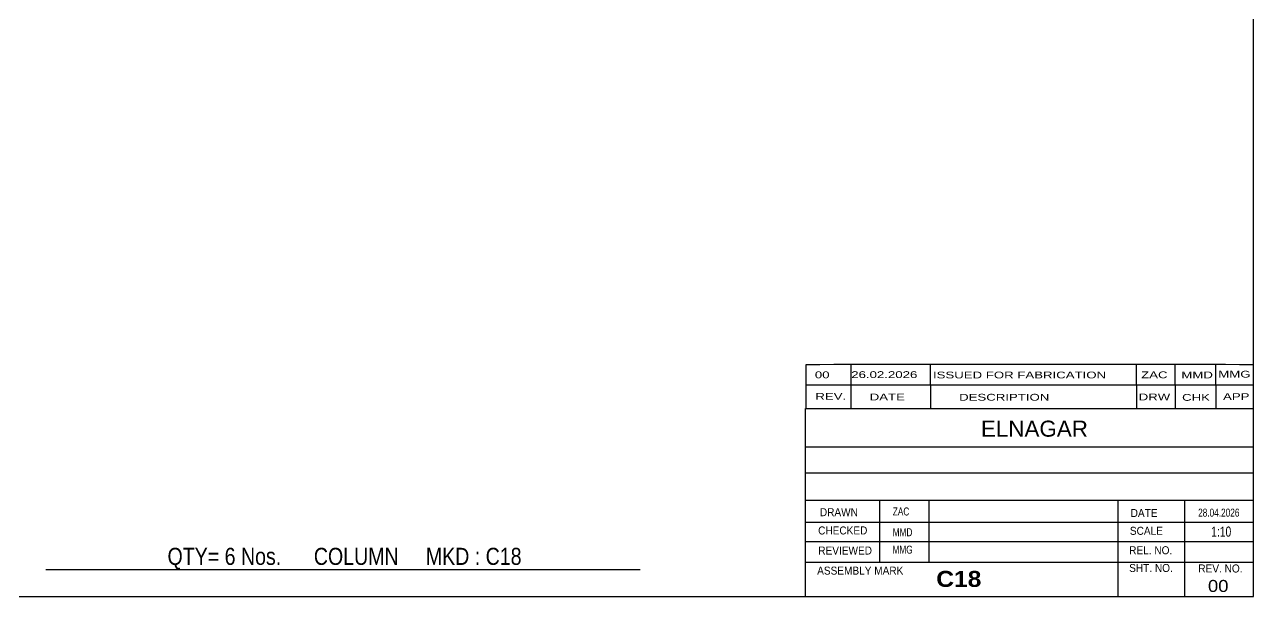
# Model space of a CAD drawing. Header units: millimetres. Extents: x -351 to 61, y -136 to 151.
# Drawn here: x -179.1 to 61.1, y -136.4 to -24.6 of the extents above; entities that cross this region are included whole.
import ezdxf

# ---------------------------------------------------------------- set-up
doc = ezdxf.new("R2010")
doc.units = ezdxf.units.MM
doc.styles.add('Arial', font='ARIAL.TTF', dxfattribs={"height": 0.2})
doc.styles.add('Arial Bold', font='ARIALBD.TTF', dxfattribs={"height": 0.2})
doc.styles.add('Arial Narrow', font='ARIALN.TTF', dxfattribs={"height": 0.2})

# ---------------------------------------------------------------- blocks, each defined once
blk = doc.blocks.new('Unknown-622253085-1209')
at = {"color": 5, "linetype": 'Continuous'}
for p, q in [((61.13, -136.39), (61.13, 150.61)), ((-348.87, -136.39), (61.13, -136.39))]:
    blk.add_line(p, q, dxfattribs=at)
blk = doc.blocks.new('CBS_CALLOFF-622253085-7460')
at = {"color": 7, "linetype": 'Continuous'}
blk.add_line((-174.99, -131.12), (-58.76, -131.14), dxfattribs=at)
at = {"color": 3, "linetype": 'Continuous', "style": 'Arial Narrow'}
blk.add_text('QTY= 6 Nos.      COLUMN     MKD : C18', height=3.3405, dxfattribs=at).set_placement((-151.17, -130.23))
blk = doc.blocks.new('CBS_NAME_BLOG-622253085-7461')
at = {"color": 7, "linetype": 'Continuous'}
for p, q in [((-26.46, -99.64), (61.06, -99.64)), ((-26.46, -136.34), (-26.46, -99.64)), ((-26.46, -107.17), (61.06, -107.17)), ((-26.39, -112.23), (61.13, -112.23)), ((-26.46, -117.6), (61.06, -117.6)), ((-11.94, -129.7), (-11.94, -117.61)), ((-2.25, -129.68), (-2.25, -117.61)), ((34.66, -136.34), (34.66, -117.61)), ((47.71, -136.34), (47.71, -117.6)), ((-26.45, -121.9), (61.13, -121.88)), ((-26.46, -125.64), (61.06, -125.64)), ((-26.46, -129.69), (61.06, -129.69)), ((-26.46, -136.39), (61.13, -136.39))]:
    blk.add_line(p, q, dxfattribs=at)
at = {"color": 3, "linetype": 'Continuous', "style": 'Arial'}
blk.add_text('ELNAGAR', height=3.133, dxfattribs=at).set_placement((7.86, -105.17))
at = {"color": 3, "linetype": 'Continuous'}
for s, height, style, width, p in [('DRAWN', 1.566, 'Arial', 0.9, (-23.63, -120.71)), ('ZAC', 1.565, 'Arial Narrow', 0.9, (-9.37, -120.57)), ('DATE', 1.566, 'Arial', 0.9, (37.13, -120.87)), ('28.04.2026', 1.565, 'Arial Narrow', 0.9, (50.32, -120.8)), ('CHECKED', 1.566, 'Arial', 0.9, (-23.97, -124.28)), ('MMD', 1.565, 'Arial Narrow', 0.9, (-9.4, -124.63)), ('SCALE', 1.566, 'Arial', 0.9, (36.98, -124.35)), ('1:10', 1.957, 'Arial Narrow', 0.9, (52.87, -124.7)), ('REVIEWED', 1.566, 'Arial', 0.9, (-23.94, -128.2)), ('MMG', 1.565, 'Arial Narrow', 0.9, (-9.43, -128.03)), ('REL. NO.', 1.566, 'Arial', 0.9, (36.84, -128.15)), ('ASSEMBLY MARK', 1.5663, 'Arial', 0.9, (-24.16, -132.13)), ('C18', 3.131, 'Arial Bold', 1.1, (-0.88, -134.53)), ('SHT. NO.', 1.566, 'Arial', 0.9, (36.84, -131.61)), ('REV. NO.', 1.566, 'Arial', 0.9, (50.36, -131.71))]:
    blk.add_text(s, height=height, dxfattribs=dict(at, style=style, width=width)).set_placement(p)
at = {"color": 3, "style": 'Arial', "width": 1.1}
blk.add_text('00', height=2.349, dxfattribs=at).set_placement((52.24, -135.52))
blk = doc.blocks.new('CBS_REVISION-622253085-7462')
at = {"color": 7, "linetype": 'Continuous'}
for p, q in [((-26.38, -91.11), (-26.38, -95)), ((-17.57, -91.1), (-17.57, -95)), ((-1.98, -95), (-1.98, -91.08)), ((38.28, -95), (38.29, -91.08)), ((45.84, -95), (45.85, -91.09)), ((53.77, -95), (53.76, -91.1)), ((-26.38, -95), (-26.38, -99.64)), ((-26.38, -95.01), (61.12, -95.01)), ((-17.58, -95.01), (-17.58, -99.64)), ((-1.98, -95.01), (-1.98, -99.57)), ((38.27, -95.01), (38.27, -99.63)), ((45.81, -95.01), (45.81, -99.64)), ((53.76, -95.01), (53.76, -99.64)), ((-26.38, -99.64), (61.12, -99.64))]:
    blk.add_line(p, q, dxfattribs=at)
blk.add_arc((17.38, -28064.38), 27973.31, 89.910387, 90.089622, dxfattribs=at)
at = {"color": 7, "style": 'Arial Narrow', "width": 1.7}
for s, height, p in [('00', 1.326, (-24.61, -93.75)), ('26.02.2026', 1.326, (-17.5, -93.71)), ('ISSUED FOR FABRICATION', 1.3257, (-1.52, -93.78)), ('ZAC', 1.326, (39.18, -93.75)), ('MMD', 1.326, (47.04, -93.77))]:
    blk.add_text(s, height=height, dxfattribs=at).set_placement(p)
at = {"color": 7, "linetype": 'Continuous', "style": 'Arial Narrow', "width": 1.7}
for s, height, p in [('MMG', 1.326, (54.26, -93.62)), ('REV.', 1.326, (-24.51, -97.96)), ('DATE', 1.326, (-13.89, -98.08)), ('DESCRIPTION', 1.3257, (3.59, -98.13)), ('DRW', 1.326, (38.7, -98.07)), ('CHK', 1.326, (47.19, -98.16)), ('APP', 1.326, (55.19, -98))]:
    blk.add_text(s, height=height, dxfattribs=at).set_placement(p)

msp = doc.modelspace()

# ---------------------------------------------------------------- block references
for name in ['Unknown-622253085-1209', 'CBS_REVISION-622253085-7462', 'CBS_NAME_BLOG-622253085-7461', 'CBS_CALLOFF-622253085-7460']:
    msp.add_blockref(name, (0, 0))

doc.saveas('drawing.dxf')
